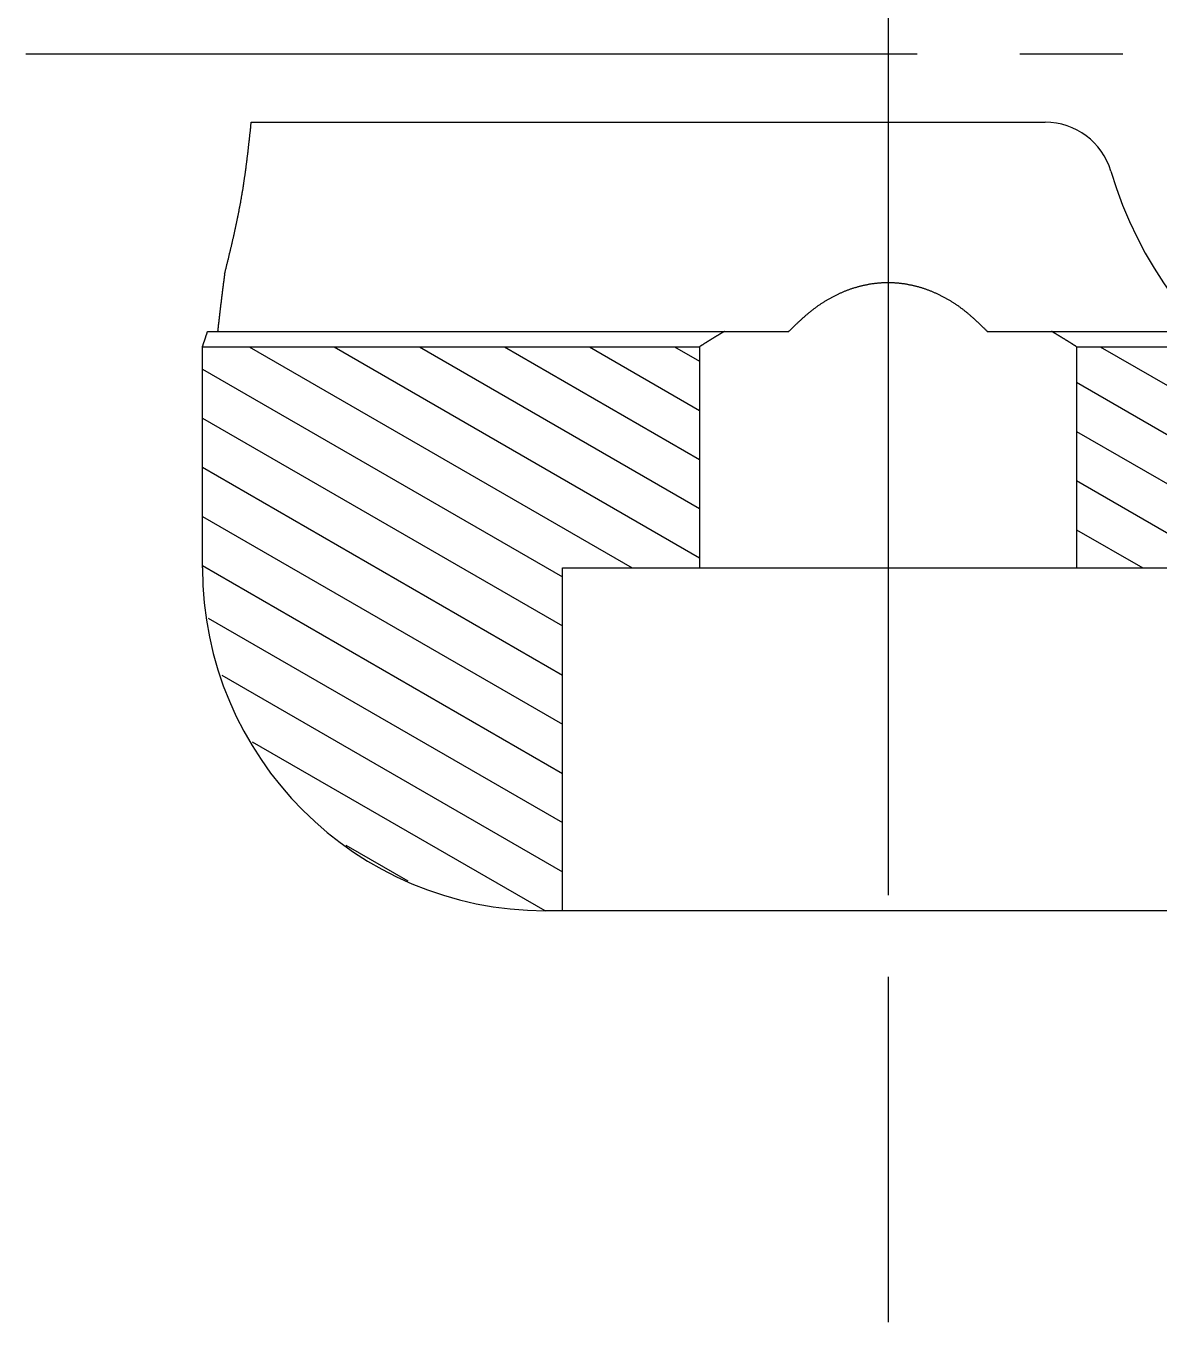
# Model space of a CAD drawing. Extents: x 78 to 520, y 41 to 313.
# Drawn here: x 431.03 to 447.56, y 236.49 to 255.39 of the extents above; entities that cross this region are included whole.
import ezdxf

# ---------------------------------------------------------------- set-up
doc = ezdxf.new("R2010")
doc.units = 0
doc.linetypes.add('CENTER', pattern=[17.5, 13, -1.5, 1.5, -1.5])
doc.layers.get('0').update_dxf_attribs({"linetype": 'CONTINUOUS'})
doc.layers.add('CENTER', color=1, linetype='CENTER')

msp = doc.modelspace()

# ---------------------------------------------------------------- linework, layer by layer
at = {"color": 7, "linetype": 'CONTINUOUS'}
for p, q in [((434.315, 253.986), (445.896, 253.986)), ((433.679, 250.936), (442.157, 250.936)), ((445.051, 250.936), (448.143, 250.936)), ((433.604, 247.486), (433.604, 250.711)), ((433.604, 250.711), (440.854, 250.711)), ((440.854, 250.711), (440.854, 247.486)), ((446.354, 250.711), (446.354, 247.486)), ((446.354, 250.711), (448.358, 250.711)), ((438.854, 242.486), (438.854, 247.486)), ((438.854, 247.486), (448.354, 247.486)), ((461.454, 242.486), (438.604, 242.486))]:
    msp.add_line(p, q, dxfattribs=at)
at = {"color": 3, "linetype": 'CONTINUOUS'}
for p, q in [((434.284, 250.711), (439.87, 247.486)), ((435.525, 250.711), (440.854, 247.634)), ((436.767, 250.711), (440.854, 248.351)), ((438.008, 250.711), (440.854, 249.068)), ((439.25, 250.711), (440.854, 249.784)), ((440.491, 250.711), (440.854, 250.501)), ((446.698, 250.711), (460.944, 242.486)), ((433.604, 250.387), (438.854, 247.356)), ((446.354, 250.193), (459.703, 242.486)), ((433.604, 249.67), (438.854, 246.639)), ((446.354, 249.476), (458.461, 242.486)), ((433.604, 248.953), (438.854, 245.922)), ((446.354, 248.759), (457.22, 242.486)), ((433.604, 248.236), (438.854, 245.205)), ((446.354, 248.043), (447.318, 247.486)), ((433.604, 247.52), (438.854, 244.489)), ((433.686, 246.755), (438.854, 243.772)), ((433.887, 245.923), (438.854, 243.055)), ((434.329, 244.951), (438.597, 242.487)), ((435.697, 243.444), (436.6, 242.923))]:
    msp.add_line(p, q, dxfattribs=at)
at = {"color": 7}
for points in [[(433.927, 251.776, 0), (433.93, 251.787, 0), (433.933, 251.798, 0), (433.935, 251.81, 0), (433.938, 251.821, 0), (433.941, 251.833, 0), (433.944, 251.844, 0), (433.947, 251.856, 0), (433.95, 251.867, 0), (433.952, 251.878, 0), (433.955, 251.89, 0), (433.958, 251.901, 0), (433.961, 251.913, 0), (433.964, 251.924, 0), (433.967, 251.935, 0), (433.969, 251.947, 0), (433.972, 251.958, 0), (433.975, 251.97, 0), (433.978, 251.981, 0), (433.981, 251.993, 0), (433.983, 252.004, 0), (433.986, 252.015, 0), (433.989, 252.027, 0), (433.992, 252.038, 0), (433.995, 252.05, 0), (433.997, 252.061, 0), (434, 252.073, 0), (434.003, 252.084, 0), (434.006, 252.095, 0), (434.008, 252.107, 0), (434.011, 252.118, 0), (434.014, 252.13, 0), (434.017, 252.141, 0), (434.019, 252.153, 0), (434.022, 252.164, 0), (434.025, 252.176, 0), (434.028, 252.187, 0), (434.03, 252.198, 0), (434.033, 252.21, 0), (434.036, 252.221, 0), (434.038, 252.233, 0), (434.041, 252.244, 0), (434.044, 252.256, 0), (434.046, 252.267, 0), (434.049, 252.279, 0), (434.052, 252.29, 0), (434.054, 252.302, 0), (434.057, 252.313, 0), (434.059, 252.324, 0), (434.062, 252.336, 0), (434.065, 252.347, 0), (434.067, 252.359, 0), (434.07, 252.37, 0), (434.072, 252.382, 0), (434.075, 252.393, 0), (434.077, 252.405, 0), (434.08, 252.416, 0), (434.082, 252.428, 0), (434.085, 252.439, 0), (434.087, 252.451, 0), (434.09, 252.462, 0), (434.092, 252.474, 0), (434.095, 252.485, 0), (434.097, 252.497, 0), (434.1, 252.508, 0), (434.102, 252.52, 0), (434.105, 252.531, 0), (434.107, 252.543, 0), (434.109, 252.554, 0), (434.112, 252.566, 0), (434.114, 252.577, 0), (434.116, 252.589, 0), (434.119, 252.601, 0), (434.121, 252.612, 0), (434.123, 252.624, 0), (434.126, 252.635, 0), (434.128, 252.647, 0), (434.13, 252.658, 0), (434.132, 252.67, 0), (434.135, 252.681, 0), (434.137, 252.693, 0), (434.139, 252.704, 0), (434.141, 252.716, 0), (434.144, 252.728, 0), (434.146, 252.739, 0), (434.148, 252.751, 0), (434.15, 252.762, 0), (434.152, 252.774, 0), (434.154, 252.785, 0), (434.157, 252.797, 0), (434.159, 252.808, 0), (434.161, 252.82, 0), (434.163, 252.832, 0), (434.165, 252.843, 0), (434.167, 252.855, 0), (434.169, 252.866, 0), (434.171, 252.878, 0), (434.173, 252.89, 0), (434.175, 252.901, 0), (434.177, 252.913, 0), (434.179, 252.924, 0), (434.181, 252.936, 0), (434.183, 252.948, 0), (434.185, 252.959, 0), (434.187, 252.971, 0), (434.189, 252.982, 0), (434.191, 252.994, 0), (434.193, 253.006, 0), (434.195, 253.017, 0), (434.196, 253.029, 0), (434.198, 253.04, 0), (434.2, 253.052, 0), (434.202, 253.064, 0), (434.204, 253.075, 0), (434.206, 253.087, 0), (434.207, 253.099, 0), (434.209, 253.11, 0), (434.211, 253.122, 0), (434.213, 253.133, 0), (434.214, 253.145, 0), (434.216, 253.157, 0), (434.218, 253.168, 0), (434.219, 253.18, 0), (434.221, 253.192, 0), (434.223, 253.203, 0), (434.225, 253.215, 0), (434.226, 253.227, 0), (434.228, 253.238, 0), (434.229, 253.25, 0), (434.231, 253.261, 0), (434.233, 253.273, 0), (434.234, 253.285, 0), (434.236, 253.296, 0), (434.237, 253.308, 0), (434.239, 253.32, 0), (434.24, 253.331, 0), (434.242, 253.343, 0), (434.243, 253.355, 0), (434.245, 253.366, 0), (434.246, 253.378, 0), (434.248, 253.39, 0), (434.249, 253.401, 0), (434.251, 253.413, 0), (434.252, 253.425, 0), (434.254, 253.436, 0), (434.255, 253.448, 0), (434.257, 253.46, 0), (434.258, 253.471, 0), (434.26, 253.483, 0), (434.261, 253.495, 0), (434.262, 253.506, 0), (434.264, 253.518, 0), (434.265, 253.53, 0), (434.266, 253.542, 0), (434.268, 253.553, 0), (434.269, 253.565, 0), (434.271, 253.577, 0), (434.272, 253.588, 0), (434.273, 253.6, 0), (434.275, 253.612, 0), (434.276, 253.623, 0), (434.277, 253.635, 0), (434.279, 253.647, 0), (434.28, 253.658, 0), (434.281, 253.67, 0), (434.282, 253.682, 0), (434.284, 253.693, 0), (434.285, 253.705, 0), (434.286, 253.717, 0), (434.288, 253.729, 0), (434.289, 253.74, 0), (434.29, 253.752, 0), (434.291, 253.764, 0), (434.293, 253.775, 0), (434.294, 253.787, 0), (434.295, 253.799, 0), (434.297, 253.81, 0), (434.298, 253.822, 0), (434.299, 253.834, 0), (434.3, 253.846, 0), (434.302, 253.857, 0), (434.303, 253.869, 0), (434.304, 253.881, 0), (434.305, 253.892, 0), (434.307, 253.904, 0), (434.308, 253.916, 0), (434.309, 253.927, 0), (434.31, 253.939, 0), (434.311, 253.951, 0), (434.313, 253.963, 0), (434.314, 253.974, 0), (434.315, 253.986, 0)], [(433.927, 251.776, 0), (433.926, 251.77, 0), (433.926, 251.765, 0), (433.925, 251.76, 0), (433.924, 251.755, 0), (433.923, 251.749, 0), (433.923, 251.744, 0), (433.922, 251.739, 0), (433.921, 251.733, 0), (433.921, 251.728, 0), (433.92, 251.723, 0), (433.919, 251.718, 0), (433.919, 251.712, 0), (433.918, 251.707, 0), (433.917, 251.702, 0), (433.917, 251.697, 0), (433.916, 251.691, 0), (433.915, 251.686, 0), (433.914, 251.681, 0), (433.914, 251.675, 0), (433.913, 251.67, 0), (433.912, 251.665, 0), (433.912, 251.66, 0), (433.911, 251.654, 0), (433.91, 251.649, 0), (433.91, 251.644, 0), (433.909, 251.638, 0), (433.908, 251.633, 0), (433.908, 251.628, 0), (433.907, 251.623, 0), (433.906, 251.617, 0), (433.906, 251.612, 0), (433.905, 251.607, 0), (433.904, 251.602, 0), (433.904, 251.596, 0), (433.903, 251.591, 0), (433.902, 251.586, 0), (433.901, 251.58, 0), (433.901, 251.575, 0), (433.9, 251.57, 0), (433.899, 251.565, 0), (433.899, 251.559, 0), (433.898, 251.554, 0), (433.897, 251.549, 0), (433.897, 251.543, 0), (433.896, 251.538, 0), (433.895, 251.533, 0), (433.895, 251.528, 0), (433.894, 251.522, 0), (433.893, 251.517, 0), (433.893, 251.512, 0), (433.892, 251.507, 0), (433.891, 251.501, 0), (433.891, 251.496, 0), (433.89, 251.491, 0), (433.889, 251.485, 0), (433.889, 251.48, 0), (433.888, 251.475, 0), (433.887, 251.47, 0), (433.887, 251.464, 0), (433.886, 251.459, 0), (433.885, 251.454, 0), (433.885, 251.448, 0), (433.884, 251.443, 0), (433.883, 251.438, 0), (433.883, 251.433, 0), (433.882, 251.427, 0), (433.881, 251.422, 0), (433.881, 251.417, 0), (433.88, 251.412, 0), (433.879, 251.406, 0), (433.879, 251.401, 0), (433.878, 251.396, 0), (433.877, 251.39, 0), (433.877, 251.385, 0), (433.876, 251.38, 0), (433.876, 251.375, 0), (433.875, 251.369, 0), (433.874, 251.364, 0), (433.874, 251.359, 0), (433.873, 251.353, 0), (433.872, 251.348, 0), (433.872, 251.343, 0), (433.871, 251.338, 0), (433.87, 251.332, 0), (433.87, 251.327, 0), (433.869, 251.322, 0), (433.868, 251.316, 0), (433.868, 251.311, 0), (433.867, 251.306, 0), (433.867, 251.301, 0), (433.866, 251.295, 0), (433.865, 251.29, 0), (433.865, 251.285, 0), (433.864, 251.279, 0), (433.863, 251.274, 0), (433.863, 251.269, 0), (433.862, 251.264, 0), (433.862, 251.258, 0), (433.861, 251.253, 0), (433.86, 251.248, 0), (433.86, 251.243, 0), (433.859, 251.237, 0), (433.858, 251.232, 0), (433.858, 251.227, 0), (433.857, 251.221, 0), (433.857, 251.216, 0), (433.856, 251.211, 0), (433.855, 251.206, 0), (433.855, 251.2, 0), (433.854, 251.195, 0), (433.853, 251.19, 0), (433.853, 251.184, 0), (433.852, 251.179, 0), (433.852, 251.174, 0), (433.851, 251.169, 0), (433.85, 251.163, 0), (433.85, 251.158, 0), (433.849, 251.153, 0), (433.849, 251.147, 0), (433.848, 251.142, 0), (433.847, 251.137, 0), (433.847, 251.132, 0), (433.846, 251.126, 0), (433.846, 251.121, 0), (433.845, 251.116, 0), (433.844, 251.11, 0), (433.844, 251.105, 0), (433.843, 251.1, 0), (433.843, 251.095, 0), (433.842, 251.089, 0), (433.841, 251.084, 0), (433.841, 251.079, 0), (433.84, 251.073, 0), (433.84, 251.068, 0), (433.839, 251.063, 0), (433.838, 251.058, 0), (433.838, 251.052, 0), (433.837, 251.047, 0), (433.837, 251.042, 0), (433.836, 251.036, 0), (433.835, 251.031, 0), (433.835, 251.026, 0), (433.834, 251.021, 0), (433.834, 251.015, 0), (433.833, 251.01, 0), (433.832, 251.005, 0), (433.832, 250.999, 0), (433.831, 250.994, 0), (433.831, 250.989, 0), (433.83, 250.983, 0), (433.829, 250.978, 0), (433.829, 250.973, 0), (433.828, 250.968, 0), (433.828, 250.962, 0), (433.827, 250.957, 0), (433.826, 250.952, 0), (433.826, 250.946, 0), (433.825, 250.941, 0), (433.825, 250.936, 0)], [(442.157, 250.936, 0), (442.164, 250.943, 0), (442.171, 250.95, 0), (442.179, 250.958, 0), (442.186, 250.965, 0), (442.194, 250.972, 0), (442.201, 250.979, 0), (442.209, 250.987, 0), (442.216, 250.994, 0), (442.224, 251.001, 0), (442.231, 251.008, 0), (442.239, 251.016, 0), (442.246, 251.023, 0), (442.254, 251.03, 0), (442.261, 251.037, 0), (442.269, 251.044, 0), (442.276, 251.052, 0), (442.284, 251.059, 0), (442.292, 251.066, 0), (442.299, 251.073, 0), (442.307, 251.08, 0), (442.314, 251.087, 0), (442.322, 251.094, 0), (442.33, 251.101, 0), (442.337, 251.108, 0), (442.345, 251.115, 0), (442.353, 251.122, 0), (442.36, 251.129, 0), (442.368, 251.136, 0), (442.376, 251.143, 0), (442.384, 251.15, 0), (442.391, 251.157, 0), (442.399, 251.164, 0), (442.407, 251.171, 0), (442.415, 251.177, 0), (442.423, 251.184, 0), (442.431, 251.191, 0), (442.439, 251.198, 0), (442.447, 251.204, 0), (442.455, 251.211, 0), (442.463, 251.217, 0), (442.471, 251.224, 0), (442.479, 251.231, 0), (442.487, 251.237, 0), (442.495, 251.243, 0), (442.503, 251.25, 0), (442.511, 251.256, 0), (442.52, 251.263, 0), (442.528, 251.269, 0), (442.536, 251.275, 0), (442.544, 251.281, 0), (442.553, 251.287, 0), (442.561, 251.294, 0), (442.57, 251.3, 0), (442.578, 251.306, 0), (442.587, 251.312, 0), (442.595, 251.318, 0), (442.604, 251.324, 0), (442.612, 251.329, 0), (442.621, 251.335, 0), (442.629, 251.341, 0), (442.638, 251.347, 0), (442.647, 251.352, 0), (442.656, 251.358, 0), (442.664, 251.364, 0), (442.673, 251.369, 0), (442.682, 251.375, 0), (442.691, 251.38, 0), (442.7, 251.385, 0), (442.709, 251.391, 0), (442.718, 251.396, 0), (442.727, 251.401, 0), (442.736, 251.407, 0), (442.745, 251.412, 0), (442.754, 251.417, 0), (442.763, 251.422, 0), (442.772, 251.427, 0), (442.781, 251.432, 0), (442.791, 251.437, 0), (442.8, 251.442, 0), (442.809, 251.446, 0), (442.818, 251.451, 0), (442.828, 251.456, 0), (442.837, 251.461, 0), (442.846, 251.465, 0), (442.856, 251.47, 0), (442.865, 251.474, 0), (442.874, 251.479, 0), (442.884, 251.483, 0), (442.893, 251.488, 0), (442.903, 251.492, 0), (442.912, 251.496, 0), (442.922, 251.5, 0), (442.931, 251.505, 0), (442.941, 251.509, 0), (442.951, 251.513, 0), (442.96, 251.517, 0), (442.97, 251.521, 0), (442.98, 251.525, 0), (442.989, 251.528, 0), (442.999, 251.532, 0), (443.009, 251.536, 0), (443.018, 251.54, 0), (443.028, 251.543, 0), (443.038, 251.547, 0), (443.048, 251.55, 0), (443.058, 251.554, 0), (443.067, 251.557, 0), (443.077, 251.561, 0), (443.087, 251.564, 0), (443.097, 251.567, 0), (443.107, 251.57, 0), (443.117, 251.574, 0), (443.127, 251.577, 0), (443.137, 251.58, 0), (443.147, 251.583, 0), (443.157, 251.585, 0), (443.167, 251.588, 0), (443.177, 251.591, 0), (443.187, 251.594, 0), (443.197, 251.596, 0), (443.207, 251.599, 0), (443.217, 251.602, 0), (443.227, 251.604, 0), (443.237, 251.606, 0), (443.248, 251.609, 0), (443.258, 251.611, 0), (443.268, 251.613, 0), (443.278, 251.615, 0), (443.288, 251.617, 0), (443.299, 251.619, 0), (443.309, 251.621, 0), (443.319, 251.623, 0), (443.329, 251.625, 0), (443.34, 251.627, 0), (443.35, 251.629, 0), (443.36, 251.63, 0), (443.37, 251.632, 0), (443.381, 251.633, 0), (443.391, 251.635, 0), (443.401, 251.636, 0), (443.412, 251.637, 0), (443.422, 251.639, 0), (443.432, 251.64, 0), (443.443, 251.641, 0), (443.453, 251.642, 0), (443.463, 251.643, 0), (443.474, 251.644, 0), (443.484, 251.645, 0), (443.495, 251.645, 0), (443.505, 251.646, 0), (443.515, 251.647, 0), (443.526, 251.647, 0), (443.536, 251.648, 0), (443.547, 251.648, 0), (443.557, 251.648, 0), (443.567, 251.649, 0), (443.578, 251.649, 0), (443.588, 251.649, 0), (443.599, 251.649, 0), (443.609, 251.649, 0), (443.62, 251.649, 0), (443.63, 251.649, 0), (443.64, 251.649, 0), (443.651, 251.648, 0), (443.661, 251.648, 0), (443.672, 251.648, 0), (443.682, 251.647, 0), (443.692, 251.647, 0), (443.703, 251.646, 0), (443.713, 251.645, 0), (443.724, 251.645, 0), (443.734, 251.644, 0), (443.744, 251.643, 0), (443.755, 251.642, 0), (443.765, 251.641, 0), (443.775, 251.64, 0), (443.786, 251.639, 0), (443.796, 251.637, 0), (443.807, 251.636, 0), (443.817, 251.635, 0), (443.827, 251.633, 0), (443.837, 251.632, 0), (443.848, 251.63, 0), (443.858, 251.629, 0), (443.868, 251.627, 0), (443.879, 251.625, 0), (443.889, 251.623, 0), (443.899, 251.621, 0), (443.909, 251.619, 0), (443.919, 251.617, 0), (443.93, 251.615, 0), (443.94, 251.613, 0), (443.95, 251.611, 0), (443.96, 251.609, 0), (443.97, 251.606, 0), (443.98, 251.604, 0), (443.991, 251.602, 0), (444.001, 251.599, 0), (444.011, 251.596, 0), (444.021, 251.594, 0), (444.031, 251.591, 0), (444.041, 251.588, 0), (444.051, 251.585, 0), (444.061, 251.583, 0), (444.071, 251.58, 0), (444.081, 251.577, 0), (444.091, 251.574, 0), (444.101, 251.57, 0), (444.111, 251.567, 0), (444.121, 251.564, 0), (444.131, 251.561, 0), (444.14, 251.557, 0), (444.15, 251.554, 0), (444.16, 251.55, 0), (444.17, 251.547, 0), (444.18, 251.543, 0), (444.189, 251.54, 0), (444.199, 251.536, 0), (444.209, 251.532, 0), (444.219, 251.528, 0), (444.228, 251.525, 0), (444.238, 251.521, 0), (444.248, 251.517, 0), (444.257, 251.513, 0), (444.267, 251.509, 0), (444.276, 251.505, 0), (444.286, 251.5, 0), (444.296, 251.496, 0), (444.305, 251.492, 0), (444.315, 251.488, 0), (444.324, 251.483, 0), (444.333, 251.479, 0), (444.343, 251.474, 0), (444.352, 251.47, 0), (444.362, 251.465, 0), (444.371, 251.461, 0), (444.38, 251.456, 0), (444.39, 251.451, 0), (444.399, 251.446, 0), (444.408, 251.442, 0), (444.417, 251.437, 0), (444.427, 251.432, 0), (444.436, 251.427, 0), (444.445, 251.422, 0), (444.454, 251.417, 0), (444.463, 251.412, 0), (444.472, 251.407, 0), (444.481, 251.401, 0), (444.49, 251.396, 0), (444.499, 251.391, 0), (444.508, 251.385, 0), (444.517, 251.38, 0), (444.526, 251.375, 0), (444.535, 251.369, 0), (444.543, 251.364, 0), (444.552, 251.358, 0), (444.561, 251.352, 0), (444.57, 251.347, 0), (444.578, 251.341, 0), (444.587, 251.335, 0), (444.596, 251.329, 0), (444.604, 251.324, 0), (444.613, 251.318, 0), (444.621, 251.312, 0), (444.63, 251.306, 0), (444.638, 251.3, 0), (444.647, 251.294, 0), (444.655, 251.287, 0), (444.663, 251.281, 0), (444.672, 251.275, 0), (444.68, 251.269, 0), (444.688, 251.263, 0), (444.696, 251.256, 0), (444.705, 251.25, 0), (444.713, 251.243, 0), (444.721, 251.237, 0), (444.729, 251.23, 0), (444.737, 251.224, 0), (444.745, 251.217, 0), (444.753, 251.211, 0), (444.761, 251.204, 0), (444.769, 251.198, 0), (444.777, 251.191, 0), (444.785, 251.184, 0), (444.793, 251.177, 0), (444.801, 251.171, 0), (444.809, 251.164, 0), (444.816, 251.157, 0), (444.824, 251.15, 0), (444.832, 251.143, 0), (444.84, 251.136, 0), (444.847, 251.129, 0), (444.855, 251.122, 0), (444.863, 251.115, 0), (444.87, 251.108, 0), (444.878, 251.101, 0), (444.886, 251.094, 0), (444.893, 251.087, 0), (444.901, 251.08, 0), (444.909, 251.073, 0), (444.916, 251.066, 0), (444.924, 251.059, 0), (444.931, 251.052, 0), (444.939, 251.044, 0), (444.946, 251.037, 0), (444.954, 251.03, 0), (444.961, 251.023, 0), (444.969, 251.016, 0), (444.977, 251.008, 0), (444.984, 251.001, 0), (444.992, 250.994, 0), (444.999, 250.987, 0), (445.006, 250.979, 0), (445.014, 250.972, 0), (445.021, 250.965, 0), (445.029, 250.958, 0), (445.036, 250.95, 0), (445.044, 250.943, 0), (445.051, 250.936, 0)], [(433.604, 250.711, 0), (433.604, 250.712, 0), (433.605, 250.714, 0), (433.605, 250.715, 0), (433.606, 250.717, 0), (433.606, 250.718, 0), (433.607, 250.719, 0), (433.607, 250.721, 0), (433.608, 250.722, 0), (433.608, 250.724, 0), (433.609, 250.725, 0), (433.609, 250.726, 0), (433.61, 250.728, 0), (433.61, 250.729, 0), (433.611, 250.731, 0), (433.611, 250.732, 0), (433.612, 250.734, 0), (433.612, 250.735, 0), (433.613, 250.736, 0), (433.613, 250.738, 0), (433.614, 250.739, 0), (433.614, 250.741, 0), (433.615, 250.742, 0), (433.615, 250.743, 0), (433.615, 250.745, 0), (433.616, 250.746, 0), (433.616, 250.748, 0), (433.617, 250.749, 0), (433.617, 250.75, 0), (433.618, 250.752, 0), (433.618, 250.753, 0), (433.619, 250.755, 0), (433.619, 250.756, 0), (433.62, 250.758, 0), (433.62, 250.759, 0), (433.621, 250.76, 0), (433.621, 250.762, 0), (433.622, 250.763, 0), (433.622, 250.765, 0), (433.623, 250.766, 0), (433.623, 250.767, 0), (433.624, 250.769, 0), (433.624, 250.77, 0), (433.625, 250.772, 0), (433.625, 250.773, 0), (433.626, 250.774, 0), (433.626, 250.776, 0), (433.626, 250.777, 0), (433.627, 250.779, 0), (433.627, 250.78, 0), (433.628, 250.782, 0), (433.628, 250.783, 0), (433.629, 250.784, 0), (433.629, 250.786, 0), (433.63, 250.787, 0), (433.63, 250.789, 0), (433.631, 250.79, 0), (433.631, 250.791, 0), (433.632, 250.793, 0), (433.632, 250.794, 0), (433.633, 250.796, 0), (433.633, 250.797, 0), (433.634, 250.799, 0), (433.634, 250.8, 0), (433.635, 250.801, 0), (433.635, 250.803, 0), (433.635, 250.804, 0), (433.636, 250.806, 0), (433.636, 250.807, 0), (433.637, 250.808, 0), (433.637, 250.81, 0), (433.638, 250.811, 0), (433.638, 250.813, 0), (433.639, 250.814, 0), (433.639, 250.816, 0), (433.64, 250.817, 0), (433.64, 250.818, 0), (433.641, 250.82, 0), (433.641, 250.821, 0), (433.642, 250.823, 0), (433.642, 250.824, 0), (433.643, 250.825, 0), (433.643, 250.827, 0), (433.644, 250.828, 0), (433.644, 250.83, 0), (433.644, 250.831, 0), (433.645, 250.832, 0), (433.645, 250.834, 0), (433.646, 250.835, 0), (433.646, 250.837, 0), (433.647, 250.838, 0), (433.647, 250.84, 0), (433.648, 250.841, 0), (433.648, 250.842, 0), (433.649, 250.844, 0), (433.649, 250.845, 0), (433.65, 250.847, 0), (433.65, 250.848, 0), (433.651, 250.849, 0), (433.651, 250.851, 0), (433.652, 250.852, 0), (433.652, 250.854, 0), (433.652, 250.855, 0), (433.653, 250.857, 0), (433.653, 250.858, 0), (433.654, 250.859, 0), (433.654, 250.861, 0), (433.655, 250.862, 0), (433.655, 250.864, 0), (433.656, 250.865, 0), (433.656, 250.866, 0), (433.657, 250.868, 0), (433.657, 250.869, 0), (433.658, 250.871, 0), (433.658, 250.872, 0), (433.659, 250.874, 0), (433.659, 250.875, 0), (433.659, 250.876, 0), (433.66, 250.878, 0), (433.66, 250.879, 0), (433.661, 250.881, 0), (433.661, 250.882, 0), (433.662, 250.883, 0), (433.662, 250.885, 0), (433.663, 250.886, 0), (433.663, 250.888, 0), (433.664, 250.889, 0), (433.664, 250.891, 0), (433.665, 250.892, 0), (433.665, 250.893, 0), (433.666, 250.895, 0), (433.666, 250.896, 0), (433.666, 250.898, 0), (433.667, 250.899, 0), (433.667, 250.9, 0), (433.668, 250.902, 0), (433.668, 250.903, 0), (433.669, 250.905, 0), (433.669, 250.906, 0), (433.67, 250.908, 0), (433.67, 250.909, 0), (433.671, 250.91, 0), (433.671, 250.912, 0), (433.672, 250.913, 0), (433.672, 250.915, 0), (433.673, 250.916, 0), (433.673, 250.917, 0), (433.673, 250.919, 0), (433.674, 250.92, 0), (433.674, 250.922, 0), (433.675, 250.923, 0), (433.675, 250.925, 0), (433.676, 250.926, 0), (433.676, 250.927, 0), (433.677, 250.929, 0), (433.677, 250.93, 0), (433.678, 250.932, 0), (433.678, 250.933, 0), (433.679, 250.934, 0), (433.679, 250.936, 0)], [(441.219, 250.936, 0), (441.217, 250.935, 0), (441.215, 250.934, 0), (441.213, 250.932, 0), (441.211, 250.931, 0), (441.209, 250.93, 0), (441.207, 250.929, 0), (441.205, 250.928, 0), (441.203, 250.927, 0), (441.201, 250.926, 0), (441.199, 250.924, 0), (441.197, 250.923, 0), (441.196, 250.922, 0), (441.194, 250.921, 0), (441.192, 250.92, 0), (441.19, 250.919, 0), (441.188, 250.917, 0), (441.186, 250.916, 0), (441.184, 250.915, 0), (441.182, 250.914, 0), (441.18, 250.913, 0), (441.178, 250.912, 0), (441.176, 250.911, 0), (441.174, 250.909, 0), (441.172, 250.908, 0), (441.171, 250.907, 0), (441.169, 250.906, 0), (441.167, 250.905, 0), (441.165, 250.904, 0), (441.163, 250.903, 0), (441.161, 250.901, 0), (441.159, 250.9, 0), (441.157, 250.899, 0), (441.155, 250.898, 0), (441.153, 250.897, 0), (441.151, 250.896, 0), (441.149, 250.894, 0), (441.147, 250.893, 0), (441.146, 250.892, 0), (441.144, 250.891, 0), (441.142, 250.89, 0), (441.14, 250.889, 0), (441.138, 250.887, 0), (441.136, 250.886, 0), (441.134, 250.885, 0), (441.132, 250.884, 0), (441.13, 250.883, 0), (441.128, 250.882, 0), (441.126, 250.881, 0), (441.124, 250.879, 0), (441.122, 250.878, 0), (441.121, 250.877, 0), (441.119, 250.876, 0), (441.117, 250.875, 0), (441.115, 250.874, 0), (441.113, 250.872, 0), (441.111, 250.871, 0), (441.109, 250.87, 0), (441.107, 250.869, 0), (441.105, 250.868, 0), (441.103, 250.867, 0), (441.101, 250.865, 0), (441.099, 250.864, 0), (441.097, 250.863, 0), (441.096, 250.862, 0), (441.094, 250.861, 0), (441.092, 250.86, 0), (441.09, 250.859, 0), (441.088, 250.857, 0), (441.086, 250.856, 0), (441.084, 250.855, 0), (441.082, 250.854, 0), (441.08, 250.853, 0), (441.078, 250.852, 0), (441.076, 250.85, 0), (441.074, 250.849, 0), (441.073, 250.848, 0), (441.071, 250.847, 0), (441.069, 250.846, 0), (441.067, 250.845, 0), (441.065, 250.843, 0), (441.063, 250.842, 0), (441.061, 250.841, 0), (441.059, 250.84, 0), (441.057, 250.839, 0), (441.055, 250.838, 0), (441.053, 250.836, 0), (441.051, 250.835, 0), (441.05, 250.834, 0), (441.048, 250.833, 0), (441.046, 250.832, 0), (441.044, 250.83, 0), (441.042, 250.829, 0), (441.04, 250.828, 0), (441.038, 250.827, 0), (441.036, 250.826, 0), (441.034, 250.825, 0), (441.032, 250.823, 0), (441.03, 250.822, 0), (441.029, 250.821, 0), (441.027, 250.82, 0), (441.025, 250.819, 0), (441.023, 250.818, 0), (441.021, 250.816, 0), (441.019, 250.815, 0), (441.017, 250.814, 0), (441.015, 250.813, 0), (441.013, 250.812, 0), (441.011, 250.81, 0), (441.009, 250.809, 0), (441.008, 250.808, 0), (441.006, 250.807, 0), (441.004, 250.806, 0), (441.002, 250.805, 0), (441, 250.803, 0), (440.998, 250.802, 0), (440.996, 250.801, 0), (440.994, 250.8, 0), (440.992, 250.799, 0), (440.99, 250.797, 0), (440.988, 250.796, 0), (440.987, 250.795, 0), (440.985, 250.794, 0), (440.983, 250.793, 0), (440.981, 250.791, 0), (440.979, 250.79, 0), (440.977, 250.789, 0), (440.975, 250.788, 0), (440.973, 250.787, 0), (440.971, 250.786, 0), (440.969, 250.784, 0), (440.968, 250.783, 0), (440.966, 250.782, 0), (440.964, 250.781, 0), (440.962, 250.78, 0), (440.96, 250.778, 0), (440.958, 250.777, 0), (440.956, 250.776, 0), (440.954, 250.775, 0), (440.952, 250.774, 0), (440.95, 250.772, 0), (440.949, 250.771, 0), (440.947, 250.77, 0), (440.945, 250.769, 0), (440.943, 250.768, 0), (440.941, 250.766, 0), (440.939, 250.765, 0), (440.937, 250.764, 0), (440.935, 250.763, 0), (440.933, 250.762, 0), (440.931, 250.76, 0), (440.93, 250.759, 0), (440.928, 250.758, 0), (440.926, 250.757, 0), (440.924, 250.756, 0), (440.922, 250.754, 0), (440.92, 250.753, 0), (440.918, 250.752, 0), (440.916, 250.751, 0), (440.914, 250.75, 0), (440.913, 250.748, 0), (440.911, 250.747, 0), (440.909, 250.746, 0), (440.907, 250.745, 0), (440.905, 250.744, 0), (440.903, 250.742, 0), (440.901, 250.741, 0), (440.899, 250.74, 0), (440.897, 250.739, 0), (440.895, 250.738, 0), (440.894, 250.736, 0), (440.892, 250.735, 0), (440.89, 250.734, 0), (440.888, 250.733, 0), (440.886, 250.731, 0), (440.884, 250.73, 0), (440.882, 250.729, 0), (440.88, 250.728, 0), (440.878, 250.727, 0), (440.877, 250.725, 0), (440.875, 250.724, 0), (440.873, 250.723, 0), (440.871, 250.722, 0), (440.869, 250.721, 0), (440.867, 250.719, 0), (440.865, 250.718, 0), (440.863, 250.717, 0), (440.861, 250.716, 0), (440.86, 250.715, 0), (440.858, 250.713, 0), (440.856, 250.712, 0), (440.854, 250.711, 0)], [(446.354, 250.711, 0), (446.352, 250.712, 0), (446.349, 250.714, 0), (446.347, 250.715, 0), (446.345, 250.717, 0), (446.343, 250.718, 0), (446.34, 250.72, 0), (446.338, 250.721, 0), (446.336, 250.723, 0), (446.333, 250.724, 0), (446.331, 250.725, 0), (446.329, 250.727, 0), (446.327, 250.728, 0), (446.324, 250.73, 0), (446.322, 250.731, 0), (446.32, 250.733, 0), (446.318, 250.734, 0), (446.315, 250.736, 0), (446.313, 250.737, 0), (446.311, 250.739, 0), (446.309, 250.74, 0), (446.306, 250.741, 0), (446.304, 250.743, 0), (446.302, 250.744, 0), (446.299, 250.746, 0), (446.297, 250.747, 0), (446.295, 250.749, 0), (446.293, 250.75, 0), (446.29, 250.752, 0), (446.288, 250.753, 0), (446.286, 250.754, 0), (446.283, 250.756, 0), (446.281, 250.757, 0), (446.279, 250.759, 0), (446.277, 250.76, 0), (446.274, 250.762, 0), (446.272, 250.763, 0), (446.27, 250.765, 0), (446.268, 250.766, 0), (446.265, 250.767, 0), (446.263, 250.769, 0), (446.261, 250.77, 0), (446.258, 250.772, 0), (446.256, 250.773, 0), (446.254, 250.775, 0), (446.252, 250.776, 0), (446.249, 250.777, 0), (446.247, 250.779, 0), (446.245, 250.78, 0), (446.242, 250.782, 0), (446.24, 250.783, 0), (446.238, 250.785, 0), (446.236, 250.786, 0), (446.233, 250.787, 0), (446.231, 250.789, 0), (446.229, 250.79, 0), (446.226, 250.792, 0), (446.224, 250.793, 0), (446.222, 250.795, 0), (446.22, 250.796, 0), (446.217, 250.797, 0), (446.215, 250.799, 0), (446.213, 250.8, 0), (446.21, 250.802, 0), (446.208, 250.803, 0), (446.206, 250.805, 0), (446.204, 250.806, 0), (446.201, 250.807, 0), (446.199, 250.809, 0), (446.197, 250.81, 0), (446.194, 250.812, 0), (446.192, 250.813, 0), (446.19, 250.814, 0), (446.187, 250.816, 0), (446.185, 250.817, 0), (446.183, 250.819, 0), (446.181, 250.82, 0), (446.178, 250.821, 0), (446.176, 250.823, 0), (446.174, 250.824, 0), (446.171, 250.826, 0), (446.169, 250.827, 0), (446.167, 250.829, 0), (446.165, 250.83, 0), (446.162, 250.831, 0), (446.16, 250.833, 0), (446.158, 250.834, 0), (446.155, 250.836, 0), (446.153, 250.837, 0), (446.151, 250.838, 0), (446.148, 250.84, 0), (446.146, 250.841, 0), (446.144, 250.843, 0), (446.142, 250.844, 0), (446.139, 250.845, 0), (446.137, 250.847, 0), (446.135, 250.848, 0), (446.132, 250.85, 0), (446.13, 250.851, 0), (446.128, 250.852, 0), (446.125, 250.854, 0), (446.123, 250.855, 0), (446.121, 250.857, 0), (446.118, 250.858, 0), (446.116, 250.859, 0), (446.114, 250.861, 0), (446.112, 250.862, 0), (446.109, 250.864, 0), (446.107, 250.865, 0), (446.105, 250.866, 0), (446.102, 250.868, 0), (446.1, 250.869, 0), (446.098, 250.871, 0), (446.095, 250.872, 0), (446.093, 250.873, 0), (446.091, 250.875, 0), (446.088, 250.876, 0), (446.086, 250.878, 0), (446.084, 250.879, 0), (446.082, 250.88, 0), (446.079, 250.882, 0), (446.077, 250.883, 0), (446.075, 250.885, 0), (446.072, 250.886, 0), (446.07, 250.887, 0), (446.068, 250.889, 0), (446.065, 250.89, 0), (446.063, 250.891, 0), (446.061, 250.893, 0), (446.058, 250.894, 0), (446.056, 250.896, 0), (446.054, 250.897, 0), (446.052, 250.898, 0), (446.049, 250.9, 0), (446.047, 250.901, 0), (446.045, 250.903, 0), (446.042, 250.904, 0), (446.04, 250.905, 0), (446.038, 250.907, 0), (446.035, 250.908, 0), (446.033, 250.91, 0), (446.031, 250.911, 0), (446.028, 250.912, 0), (446.026, 250.914, 0), (446.024, 250.915, 0), (446.022, 250.916, 0), (446.019, 250.918, 0), (446.017, 250.919, 0), (446.015, 250.921, 0), (446.012, 250.922, 0), (446.01, 250.923, 0), (446.008, 250.925, 0), (446.005, 250.926, 0), (446.003, 250.928, 0), (446.001, 250.929, 0), (445.998, 250.93, 0), (445.996, 250.932, 0), (445.994, 250.933, 0), (445.991, 250.935, 0), (445.989, 250.936, 0)]]:
    msp.add_polyline3d(points, dxfattribs=at)
at = {"color": 7, "linetype": 'CONTINUOUS'}
for centre, radius, start, end in [((452.604, 254.986), 6, 196.6015, 351.9547), ((445.896, 252.986), 1, 16.6015, 90), ((438.604, 247.486), 5, 180, 270)]:
    msp.add_arc(centre, radius, start, end, dxfattribs=at)
at = {"layer": 'CENTER', "color": 1, "linetype": 'CENTER'}
for p, q in [((443.604, 293.714), (443.604, 236.486)), ((443.604, 273.519), (443.604, 239.661)), ((431.028, 254.986), (501.186, 254.986))]:
    msp.add_line(p, q, dxfattribs=at)

doc.saveas('drawing.dxf')
